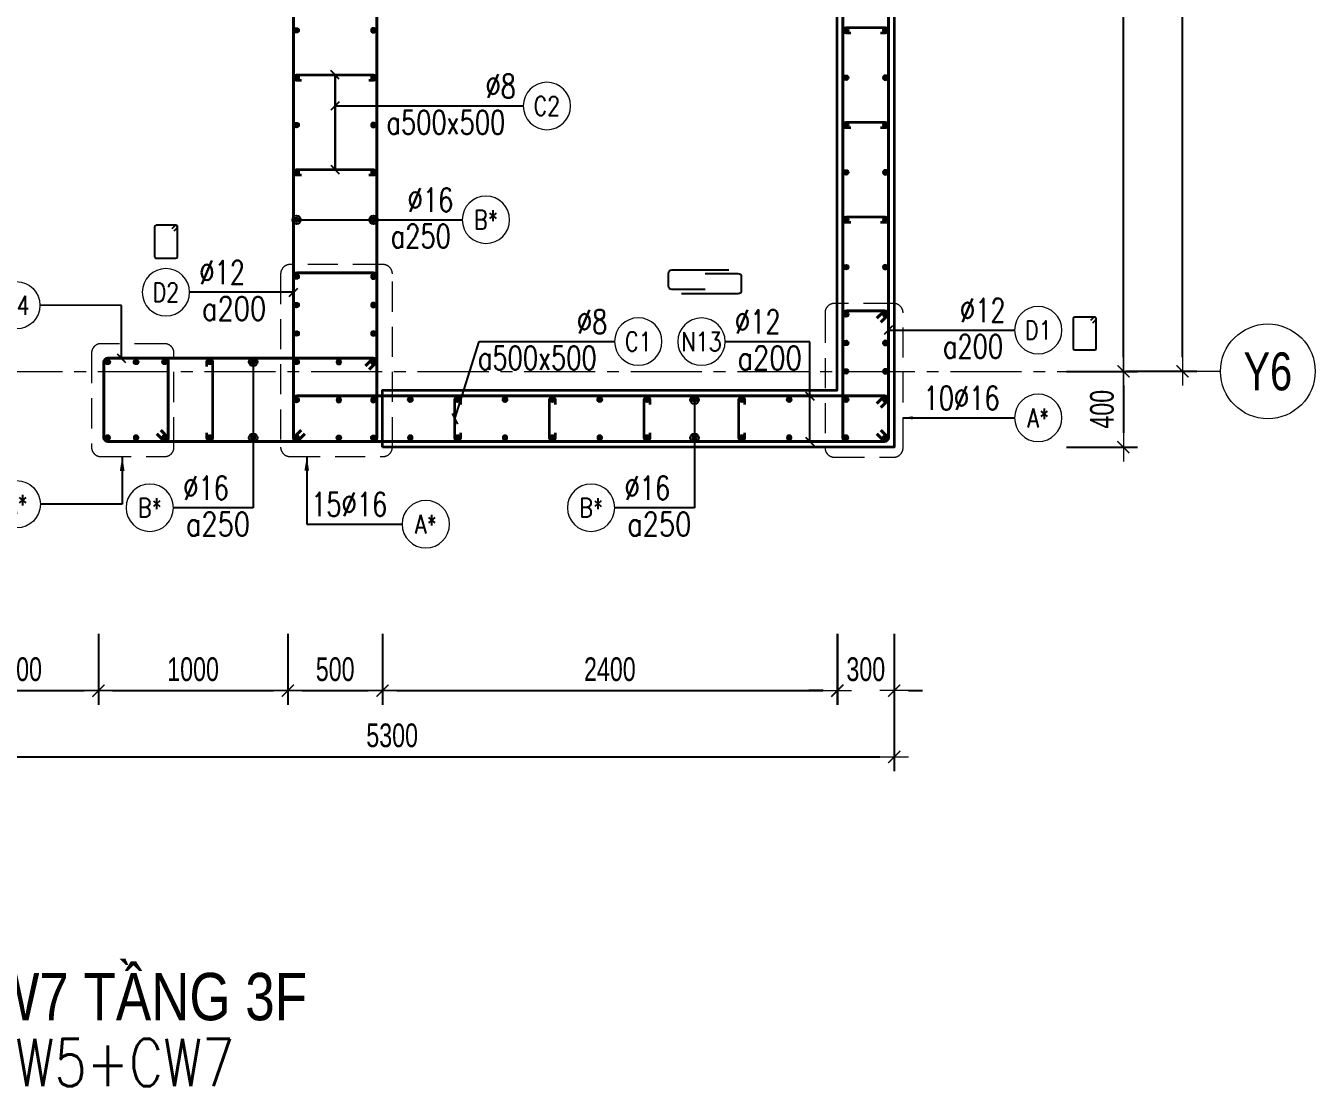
# Model space of a CAD drawing. Header units: millimetres. Extents: x 738475 to 1279438, y -34239 to 156422.
# Drawn here: x 1160860 to 1167666, y 94226 to 99822 of the extents above; entities that cross this region are included whole.
import ezdxf
from ezdxf.enums import TextEntityAlignment as Align

# ---------------------------------------------------------------- set-up
doc = ezdxf.new("R2010")
doc.units = ezdxf.units.MM
doc.header["$MEASUREMENT"] = 0
doc.linetypes.add('HIDDEN2', pattern=[4.762499999999999, 3.175, -1.5875])
doc.linetypes.add('OF_Grid_1$0$CENTER2', pattern=[1.125, 0.75, -0.125, 0.125, -0.125])
doc.layers.get('0').update_dxf_attribs({"lineweight": 20})
doc.layers.get('Defpoints').update_dxf_attribs({"color": 151, "lineweight": 9})
for name, color, linetype, lineweight in [('KC-LEADER', 153, 'Continuous', 18), ('KC-THEP', 6, 'Continuous', 40), ('NDC_S_ANNO', 7, 'Continuous', 20), ('NDC_S_DIM', 1, 'Continuous', 15), ('NDC_S_ENG TITLE', 3, 'Continuous', 20), ('NDC_S_HIDDEN', 8, 'HIDDEN2', 13), ('NDC_S_LEADER', 1, 'Continuous', 15), ('NDC_S_REBAR', 4, 'Continuous', 35), ('NDC_S_STIRRUP', 4, 'Continuous', 40), ('NDC_S_TEXT SYMBOL', 7, 'Continuous', 20), ('NDC_S_VN TEXT', 7, 'Continuous', 20), ('NDC_S_VN TITLE', 6, 'Continuous', 35), ('NDC_S_WALL', 6, 'Continuous', 35), ('OF_Core wall_1.2(3F)$0$OF_Core wall_2(B3-19F)$0$NDC_S_WALL', 6, 'Continuous', 35), ('OF_Grid_1$0$NDC_S_AXIS', 5, 'OF_Grid_1$0$CENTER2', 13), ('OF_Grid_1$0$NDC_S_SYMBOL', 1, 'Continuous', 15), ('OF_Grid_1$0$NDC_S_TEXT SYMBOL', 7, 'Continuous', 20)]:
    doc.layers.add(name, color=color, linetype=linetype, lineweight=lineweight)
doc.layers.add('Leader', color=6, linetype='Continuous')
doc.layers.add('Ligature', color=1, linetype='Continuous')
doc.styles.add('NDC_ANNO', font='', dxfattribs={"width": 0.8})
doc.styles.add('NDC_ARIAL', font='arial.ttf', dxfattribs={"width": 0.85})
doc.styles.add('NDC_DIM', font='', dxfattribs={"width": 0.75})
doc.styles.add('NDC_EN TXT', font='romans.shx', dxfattribs={"width": 0.8})
doc.styles.add('NDC_VIE TXT', font='arial.ttf', dxfattribs={"width": 0.8})
doc.styles.add('OF_Grid_1$0$NDC_ANNO', font='', dxfattribs={"width": 0.8})
doc.styles.get('NDC_ANNO').set_extended_font_data('Dotum')
doc.styles.get('NDC_DIM').set_extended_font_data('Dotum')
doc.styles.get('OF_Grid_1$0$NDC_ANNO').set_extended_font_data('Dotum')
doc.dimstyles.new('NDC_1-50', dxfattribs={"dimscale": 50, "dimtxt": 2.5, "dimasz": 1, "dimexe": 1.5, "dimexo": 0, "dimgap": 0.8, "dimtad": 1, "dimdec": 0, "dimdsep": 46, "dimtxsty": 'NDC_ARIAL', "dimblk": 'DIMMARK', "dimcen": 49999.93899508043, "dimdle": 1.5, "dimclrd": 1, "dimclre": 1, "dimclrt": 3, "dimadec": 0, "dimazin": 0, "dimtfac": 1, "dimtdec": 0, "dimtix": 1, "dimtmove": 2, "dimatfit": 3, "dimfxl": 1, "dimarcsym": 0})
doc.dimstyles.new('NDC_dim_30', dxfattribs={"dimscale": 30, "dimtxt": 2.5, "dimasz": 1.5, "dimexe": 1.5, "dimexo": 2.5, "dimgap": 1, "dimtad": 1, "dimdec": 0, "dimzin": 0, "dimdsep": 46, "dimtxsty": 'NDC_DIM', "dimblk": 'DIMMARK', "dimcen": 0.09, "dimdle": 1.2, "dimclrd": 1, "dimclre": 1, "dimclrt": 3, "dimadec": 0, "dimazin": 0, "dimtfac": 1, "dimtdec": 0, "dimtix": 1, "dimtofl": 0, "dimtmove": 0, "dimatfit": 3, "dimfxl": 6, "dimfxlon": 1, "dimtolj": 1, "dimtzin": 0, "dimarcsym": 0})
doc.dimstyles.new('NDC_dim_50', dxfattribs={"dimscale": 50, "dimtxt": 2.5, "dimasz": 1.5, "dimexe": 1.5, "dimexo": 2.5, "dimgap": 1, "dimtad": 1, "dimdec": 0, "dimzin": 0, "dimdsep": 46, "dimtxsty": 'NDC_DIM', "dimblk": 'DIMMARK', "dimcen": 0.09, "dimdle": 1.2, "dimclrd": 1, "dimclre": 1, "dimclrt": 3, "dimadec": 0, "dimazin": 0, "dimtfac": 1, "dimtdec": 0, "dimtix": 1, "dimtofl": 0, "dimtmove": 0, "dimatfit": 3, "dimfxl": 6, "dimfxlon": 1, "dimtolj": 1, "dimtzin": 0, "dimarcsym": 0})

# ---------------------------------------------------------------- blocks, each defined once
blk = doc.blocks.new('THEP')
at = {"layer": 'KC-LEADER', "color": 6}
blk.add_circle((0, 0), 14, dxfattribs=at)
at = {"layer": 'KC-THEP'}
for p, q in [((-14, 0), (14, 0)), ((9.899494936602423, 9.899494936616975), (-9.899494936616975, -9.899494936602423)), ((-9.899494936602423, 9.899494936616975), (9.899494936602423, -9.899494936616975)), ((0, 14), (0, -14))]:
    blk.add_line(p, q, dxfattribs=at)
blk = doc.blocks.new('DIMMARK')
at = {"layer": 'NDC_S_DIM', "color": 1}
blk.add_line((-1.5, 0), (1, 0), dxfattribs=at)
at = {"layer": 'NDC_S_DIM', "color": 2, "const_width": 0.1}
blk.add_lwpolyline([(-0.4242640687119285, -0.4242640687119285), (0.4242640687119285, 0.4242640687119285)], dxfattribs=at)
blk = doc.blocks.new('*U13')
blk.add_circle((-2.5, 0), 2.5)
at = {"layer": 'NDC_S_VN TEXT', "color": 3, "style": 'NDC_EN TXT', "width": 0.75}
blk.add_attdef('DK1', (0.5, 0.8455043070534884), '', height=2.5, dxfattribs=at)
at = {"layer": 'NDC_S_VN TEXT', "color": 7, "style": 'NDC_EN TXT', "width": 0.8}
blk.add_attdef('SH2', text='', height=2, dxfattribs=at).set_placement((-2.5, 0), align=Align.MIDDLE)
blk = doc.blocks.new('*U10')
blk.add_circle((2.5, 0), 2.5)
at = {"layer": 'NDC_S_VN TEXT', "color": 3, "style": 'NDC_EN TXT'}
for tag, width, p in [('DK2', 0.75, (-0.85, 0.8455043070534884)), ('KC2', 0.8, (-0.85, -2.972544307831413))]:
    blk.add_attdef(tag, text='', height=2.5, dxfattribs=dict(at, width=width)).set_placement(p, align=Align.RIGHT)
at = {"layer": 'NDC_S_VN TEXT', "color": 7, "style": 'NDC_EN TXT', "width": 0.8}
blk.add_attdef('SH3', text='', height=2, dxfattribs=at).set_placement((2.5, 0), align=Align.MIDDLE)
blk = doc.blocks.new('*U12')
blk.add_circle((-2.5, 0), 2.5)
at = {"layer": 'NDC_S_VN TEXT', "color": 3, "style": 'NDC_EN TXT', "width": 0.75}
for tag, p in [('DK1', (0.5, 0.8455043070534884)), ('KC1', (0.5, -2.972544307831413))]:
    blk.add_attdef(tag, p, '', height=2.5, dxfattribs=at)
at = {"layer": 'NDC_S_VN TEXT', "color": 7, "style": 'NDC_EN TXT', "width": 0.8}
blk.add_attdef('SH2', text='', height=2, dxfattribs=at).set_placement((-2.5, 0), align=Align.MIDDLE)
blk = doc.blocks.new('A$C72321851')
at = {"layer": 'Ligature'}
for points in [[(-60.94241368680377, -129.3075954356646), (-60.94241368680377, 170.9118041719448, -0.414213562373095), (-43.33910488680704, 188.5151129719488), (25.78200118595851, 188.5151129719161, -0.4142135623730474), (43.38530998595525, 170.9118041719121), (43.38530998598435, -4.307595435657277)], [(-39.69632835694938, -4.307595435664552), (-39.69632835694938, -179.5269950432739, 0.414213562373095), (-22.09301955695264, -197.1303038432779), (47.0280865158129, -197.1303038432452, 0.4142135623730474), (64.63139531580964, -179.5269950432412), (64.63139531580964, 120.6924045643354)]]:
    blk.add_lwpolyline(points, format="xyb", dxfattribs=at)
blk = doc.blocks.new('*U11')
blk.add_circle((-2.5, 0), 2.5)
at = {"layer": 'NDC_S_VN TEXT', "color": 3, "style": 'NDC_EN TXT', "width": 0.75}
for tag, p in [('DK1', (0.5, 0.8455043070534884)), ('KC1', (0.5, -2.972544307831413))]:
    blk.add_attdef(tag, p, '', height=2.5, dxfattribs=at)
at = {"layer": 'NDC_S_VN TEXT', "color": 7, "style": 'NDC_EN TXT', "width": 0.8}
blk.add_attdef('SH2', text='', height=2, dxfattribs=at).set_placement((-2.5, 0), align=Align.MIDDLE)
blk = doc.blocks.new('*U9')
blk.add_circle((2.5, 0), 2.5)
at = {"layer": 'NDC_S_VN TEXT', "color": 3, "style": 'NDC_EN TXT', "width": 0.75}
blk.add_attdef('DK2', text='', height=2.5, dxfattribs=at).set_placement((-0.85, 0.8455043070534884), align=Align.RIGHT)
at = {"layer": 'NDC_S_VN TEXT', "color": 7, "style": 'NDC_EN TXT', "width": 0.8}
blk.add_attdef('SH3', text='', height=2, dxfattribs=at).set_placement((2.5, 0), align=Align.MIDDLE)
blk = doc.blocks.new('*U17')
at = {"layer": 'OF_Grid_1$0$NDC_S_SYMBOL'}
blk.add_line((-5, -1.416384724411995e-15), (-9, -2.671957183856326e-15), dxfattribs=at)
blk.add_circle((0, 0), 5, dxfattribs=at)
at = {"layer": 'OF_Grid_1$0$NDC_S_TEXT SYMBOL', "color": 7, "style": 'OF_Grid_1$0$NDC_ANNO', "width": 0.8}
blk.add_attdef('GRID', text='', height=4, rotation=90.00000000000001, dxfattribs=at).set_placement((0, 0), align=Align.MIDDLE)
blk = doc.blocks.new('*D413')
at = {"layer": 'Defpoints', "color": 0, "transparency": 16777216}
for p in [(1165442.888112639, 109598.3631246639), (1166653.637575343, 109598.3631246639), (1165442.888112639, 97998.36312466384)]:
    blk.add_point(p, dxfattribs=at)
at = {"layer": 'NDC_S_DIM', "color": 1, "lineweight": -2, "transparency": 16777216}
for p, q in [((1166353.637575343, 109598.3631246639), (1166728.637575343, 109598.3631246639)), ((1166653.637575343, 98073.36312466384), (1166653.637575343, 109523.3631246639)), ((1166353.637575343, 97998.36312466384), (1166728.637575343, 97998.36312466384))]:
    blk.add_line(p, q, dxfattribs=at)
at = {"layer": 'NDC_S_DIM', "color": 1, "lineweight": -2, "transparency": 16777216, "xscale": 75, "yscale": 75, "zscale": 75}
for p, rotation in [((1166653.637575343, 109598.3631246639), 90), ((1166653.637575343, 97998.36312466384), 270)]:
    blk.add_blockref('DIMMARK', p, dxfattribs=dict(at, rotation=rotation))
at = {"layer": 'NDC_S_DIM', "color": 3, "transparency": 16777216, "insert": (1166541.052772086, 103798.3631246635), "char_height": 125, "attachment_point": 5, "rotation": 90, "style": 'NDC_DIM'}
blk.add_mtext('\\A1;11600', dxfattribs=at)
blk = doc.blocks.new('*D415')
at = {"layer": 'Defpoints', "color": 0, "ltscale": 200, "transparency": 16777216}
for p in [(1165443.088372511, 97998.36312485038), (1165442.888112639, 97598.36312462135), (1166653.637575342, 97598.36312462135)]:
    blk.add_point(p, dxfattribs=at)
at = {"layer": 'NDC_S_DIM', "color": 1, "lineweight": -2, "ltscale": 200, "transparency": 16777216}
for p, q in [((1166353.637575342, 97998.36312485038), (1166728.637575342, 97998.36312485038)), ((1166653.637575342, 97923.36312485038), (1166653.637575342, 97673.36312462135)), ((1166353.637575342, 97598.36312462135), (1166728.637575342, 97598.36312462135))]:
    blk.add_line(p, q, dxfattribs=at)
at = {"layer": 'NDC_S_DIM', "color": 1, "lineweight": -2, "ltscale": 200, "transparency": 16777216, "xscale": 75, "yscale": 75, "zscale": 75}
for p, rotation in [((1166653.637575342, 97998.36312485038), 90), ((1166653.637575342, 97598.36312462135), 270)]:
    blk.add_blockref('DIMMARK', p, dxfattribs=dict(at, rotation=rotation))
at = {"layer": 'NDC_S_DIM', "color": 3, "ltscale": 200, "transparency": 16777216, "insert": (1166541.052772078, 97798.36312473583), "char_height": 125, "attachment_point": 5, "rotation": 90, "style": 'NDC_DIM'}
blk.add_mtext('\\A1;400', dxfattribs=at)
blk = doc.blocks.new('*D416')
at = {"layer": 'Defpoints', "color": 0, "ltscale": 200, "transparency": 16777216}
for p in [(1165442.888112639, 109598.3631246639), (1166966.23339507, 109598.3631246639), (1165442.888112639, 97998.61712970016)]:
    blk.add_point(p, dxfattribs=at)
at = {"layer": 'NDC_S_DIM', "color": 1, "lineweight": -2, "ltscale": 200, "transparency": 16777216}
for p, q in [((1166666.23339507, 109598.3631246639), (1167041.23339507, 109598.3631246639)), ((1166966.23339507, 98073.61712970016), (1166966.23339507, 109523.3631246639)), ((1166666.23339507, 97998.61712970016), (1167041.23339507, 97998.61712970016))]:
    blk.add_line(p, q, dxfattribs=at)
at = {"layer": 'NDC_S_DIM', "color": 1, "lineweight": -2, "ltscale": 200, "transparency": 16777216, "xscale": 75, "yscale": 75, "zscale": 75}
for p, rotation in [((1166966.23339507, 109598.3631246639), 90), ((1166966.23339507, 97998.61712970016), 270)]:
    blk.add_blockref('DIMMARK', p, dxfattribs=dict(at, rotation=rotation))
at = {"layer": 'NDC_S_DIM', "color": 3, "ltscale": 200, "transparency": 16777216, "insert": (1166853.648591814, 103798.4901271816), "char_height": 125, "attachment_point": 5, "rotation": 90, "style": 'NDC_DIM'}
blk.add_mtext('\\A1;11600', dxfattribs=at)
blk = doc.blocks.new('*D424')
at = {"layer": 'Defpoints', "color": 0, "ltscale": 200, "transparency": 16777216}
for p in [(1160443.088372525, 98098.36312492547), (1161243.088372525, 98098.36312492547), (1161243.088372525, 96313.1431215679)]:
    blk.add_point(p, dxfattribs=at)
at = {"layer": 'NDC_S_DIM', "color": 1, "lineweight": -2, "ltscale": 200, "transparency": 16777216}
for p, q in [((1160443.088372525, 96613.1431215679), (1160443.088372525, 96238.1431215679)), ((1161243.088372525, 96613.1431215679), (1161243.088372525, 96238.1431215679)), ((1160518.088372525, 96313.1431215679), (1161168.088372525, 96313.1431215679))]:
    blk.add_line(p, q, dxfattribs=at)
at = {"layer": 'NDC_S_DIM', "color": 1, "lineweight": -2, "ltscale": 200, "transparency": 16777216, "xscale": 75, "yscale": 75, "zscale": 75, "rotation": 180}
blk.add_blockref('DIMMARK', (1160443.088372525, 96313.1431215679), dxfattribs=at)
at = {"layer": 'NDC_S_DIM', "color": 1, "lineweight": -2, "ltscale": 200, "transparency": 16777216, "xscale": 75, "yscale": 75, "zscale": 75}
blk.add_blockref('DIMMARK', (1161243.088372525, 96313.1431215679), dxfattribs=at)
at = {"layer": 'NDC_S_DIM', "color": 3, "ltscale": 200, "transparency": 16777216, "insert": (1160843.088372525, 96425.72792482434), "char_height": 125, "attachment_point": 5, "style": 'NDC_DIM'}
blk.add_mtext('\\A1;800', dxfattribs=at)
blk = doc.blocks.new('*D425')
at = {"layer": 'Defpoints', "color": 0, "ltscale": 200, "transparency": 16777216}
for p in [(1161243.088372525, 98098.36312492547), (1162243.088372526, 98098.36312492547), (1162243.088372526, 96313.1431215679)]:
    blk.add_point(p, dxfattribs=at)
at = {"layer": 'NDC_S_DIM', "color": 1, "lineweight": -2, "ltscale": 200, "transparency": 16777216}
for p, q in [((1161243.088372525, 96613.1431215679), (1161243.088372525, 96238.1431215679)), ((1162243.088372526, 96613.1431215679), (1162243.088372526, 96238.1431215679)), ((1161318.088372525, 96313.1431215679), (1162168.088372526, 96313.1431215679))]:
    blk.add_line(p, q, dxfattribs=at)
at = {"layer": 'NDC_S_DIM', "color": 1, "lineweight": -2, "ltscale": 200, "transparency": 16777216, "xscale": 75, "yscale": 75, "zscale": 75, "rotation": 180}
blk.add_blockref('DIMMARK', (1161243.088372525, 96313.1431215679), dxfattribs=at)
at = {"layer": 'NDC_S_DIM', "color": 1, "lineweight": -2, "ltscale": 200, "transparency": 16777216, "xscale": 75, "yscale": 75, "zscale": 75}
blk.add_blockref('DIMMARK', (1162243.088372526, 96313.1431215679), dxfattribs=at)
at = {"layer": 'NDC_S_DIM', "color": 3, "ltscale": 200, "transparency": 16777216, "insert": (1161743.088372525, 96425.72792482434), "char_height": 125, "attachment_point": 5, "style": 'NDC_DIM'}
blk.add_mtext('\\A1;1000', dxfattribs=at)
blk = doc.blocks.new('*D426')
at = {"layer": 'Defpoints', "color": 0, "ltscale": 200, "transparency": 16777216}
for p in [(1162243.088372526, 98098.36312492547), (1162743.088372526, 98098.36312492617), (1162743.088372526, 96313.1431215679)]:
    blk.add_point(p, dxfattribs=at)
at = {"layer": 'NDC_S_DIM', "color": 1, "lineweight": -2, "ltscale": 200, "transparency": 16777216}
for p, q in [((1162243.088372526, 96613.1431215679), (1162243.088372526, 96238.1431215679)), ((1162743.088372526, 96613.1431215679), (1162743.088372526, 96238.1431215679)), ((1162318.088372526, 96313.1431215679), (1162668.088372526, 96313.1431215679))]:
    blk.add_line(p, q, dxfattribs=at)
at = {"layer": 'NDC_S_DIM', "color": 1, "lineweight": -2, "ltscale": 200, "transparency": 16777216, "xscale": 75, "yscale": 75, "zscale": 75, "rotation": 180}
blk.add_blockref('DIMMARK', (1162243.088372526, 96313.1431215679), dxfattribs=at)
at = {"layer": 'NDC_S_DIM', "color": 1, "lineweight": -2, "ltscale": 200, "transparency": 16777216, "xscale": 75, "yscale": 75, "zscale": 75}
blk.add_blockref('DIMMARK', (1162743.088372526, 96313.1431215679), dxfattribs=at)
at = {"layer": 'NDC_S_DIM', "color": 3, "ltscale": 200, "transparency": 16777216, "insert": (1162493.088372526, 96425.72792482434), "char_height": 125, "attachment_point": 5, "style": 'NDC_DIM'}
blk.add_mtext('\\A1;500', dxfattribs=at)
blk = doc.blocks.new('*D427')
at = {"layer": 'Defpoints', "color": 0, "ltscale": 200, "transparency": 16777216}
for p in [(1162743.088372526, 98098.36312492617), (1165142.888112593, 97898.36312494767), (1165142.888112593, 96313.1431215679)]:
    blk.add_point(p, dxfattribs=at)
at = {"layer": 'NDC_S_DIM', "color": 1, "lineweight": -2, "ltscale": 200, "transparency": 16777216}
for p, q in [((1162743.088372526, 96613.1431215679), (1162743.088372526, 96238.1431215679)), ((1165142.888112593, 96613.1431215679), (1165142.888112593, 96238.1431215679)), ((1162818.088372526, 96313.1431215679), (1165067.888112593, 96313.1431215679))]:
    blk.add_line(p, q, dxfattribs=at)
at = {"layer": 'NDC_S_DIM', "color": 1, "lineweight": -2, "ltscale": 200, "transparency": 16777216, "xscale": 75, "yscale": 75, "zscale": 75, "rotation": 180}
blk.add_blockref('DIMMARK', (1162743.088372526, 96313.1431215679), dxfattribs=at)
at = {"layer": 'NDC_S_DIM', "color": 1, "lineweight": -2, "ltscale": 200, "transparency": 16777216, "xscale": 75, "yscale": 75, "zscale": 75}
blk.add_blockref('DIMMARK', (1165142.888112593, 96313.1431215679), dxfattribs=at)
at = {"layer": 'NDC_S_DIM', "color": 3, "ltscale": 200, "transparency": 16777216, "insert": (1163942.98824256, 96425.72792482434), "char_height": 125, "attachment_point": 5, "style": 'NDC_DIM'}
blk.add_mtext('\\A1;2400', dxfattribs=at)
blk = doc.blocks.new('*D428')
at = {"layer": 'Defpoints', "color": 0, "ltscale": 200, "transparency": 16777216}
for p in [(1165143.888112593, 97898.36312494767), (1165443.888112593, 97921.12075566604), (1165443.888112593, 96313.1431215679)]:
    blk.add_point(p, dxfattribs=at)
at = {"layer": 'NDC_S_DIM', "color": 1, "lineweight": -2, "ltscale": 200, "transparency": 16777216}
for p, q in [((1165143.888112593, 96613.1431215679), (1165143.888112593, 96238.1431215679)), ((1165443.888112593, 96613.1431215679), (1165443.888112593, 96238.1431215679)), ((1165068.888112593, 96313.1431215679), (1164993.888112593, 96313.1431215679)), ((1165518.888112593, 96313.1431215679), (1165593.888112593, 96313.1431215679))]:
    blk.add_line(p, q, dxfattribs=at)
at = {"layer": 'NDC_S_DIM', "color": 1, "lineweight": -2, "ltscale": 200, "transparency": 16777216, "xscale": 75, "yscale": 75, "zscale": 75}
blk.add_blockref('DIMMARK', (1165143.888112593, 96313.1431215679), dxfattribs=at)
at = {"layer": 'NDC_S_DIM', "color": 1, "lineweight": -2, "ltscale": 200, "transparency": 16777216, "xscale": 75, "yscale": 75, "zscale": 75, "rotation": 180}
blk.add_blockref('DIMMARK', (1165443.888112593, 96313.1431215679), dxfattribs=at)
at = {"layer": 'NDC_S_DIM', "color": 3, "ltscale": 200, "transparency": 16777216, "insert": (1165293.888112593, 96425.72792482434), "char_height": 125, "attachment_point": 5, "style": 'NDC_DIM'}
blk.add_mtext('\\A1;300', dxfattribs=at)
blk = doc.blocks.new('*D429')
at = {"layer": 'Defpoints', "color": 0, "ltscale": 200, "transparency": 16777216}
for p in [(1165443.888112593, 97598.36312492541), (1160143.888113072, 96776.7987989123), (1165443.888112593, 95963.99331126391)]:
    blk.add_point(p, dxfattribs=at)
at = {"layer": 'NDC_S_DIM', "color": 1, "lineweight": -2, "ltscale": 200, "transparency": 16777216}
for p, q in [((1160143.888113072, 96263.99331126391), (1160143.888113072, 95888.99331126391)), ((1165443.888112593, 96263.99331126391), (1165443.888112593, 95888.99331126391)), ((1160218.888113072, 95963.99331126391), (1165368.888112593, 95963.99331126391))]:
    blk.add_line(p, q, dxfattribs=at)
at = {"layer": 'NDC_S_DIM', "color": 1, "lineweight": -2, "ltscale": 200, "transparency": 16777216, "xscale": 75, "yscale": 75, "zscale": 75, "rotation": 180}
blk.add_blockref('DIMMARK', (1160143.888113072, 95963.99331126391), dxfattribs=at)
at = {"layer": 'NDC_S_DIM', "color": 1, "lineweight": -2, "ltscale": 200, "transparency": 16777216, "xscale": 75, "yscale": 75, "zscale": 75}
blk.add_blockref('DIMMARK', (1165443.888112593, 95963.99331126391), dxfattribs=at)
at = {"layer": 'NDC_S_DIM', "color": 3, "ltscale": 200, "transparency": 16777216, "insert": (1162793.888112833, 96076.57811452035), "char_height": 125, "attachment_point": 5, "style": 'NDC_DIM'}
blk.add_mtext('\\A1;5300', dxfattribs=at)
blk = doc.blocks.new('Drawing name_symbol')
at = {"layer": 'NDC_S_ENG TITLE', "style": 'NDC_EN TXT', "width": 0.8}
blk.add_attdef('SECTDET1', text='', height=5, dxfattribs=at).set_placement((0, 1.011264427095739), align=Align.CENTER)
at = {"layer": 'NDC_S_TEXT SYMBOL', "lineweight": 25, "style": 'NDC_ANNO', "width": 0.8}
blk.add_attdef('SSCALE', text='', height=2.5, dxfattribs=at).set_placement((0, -3.998868953555331), align=Align.CENTER)
at = {"layer": 'NDC_S_VN TITLE', "style": 'NDC_VIE TXT', "width": 0.8}
blk.add_attdef('SECTDET2', text='', height=5, dxfattribs=at).set_placement((0, 7.970649532882817), align=Align.CENTER)

msp = doc.modelspace()

# ---------------------------------------------------------------- linework, layer by layer
at = {"layer": 'Ligature'}
for points in [[(1161642.378542164, 98739.21895445298), (1161658.344447597, 98755.1848598868, 0.6681786379193122), (1161652.57106215, 98769.1230453338), (1161547.942187075, 98769.1230453338, 0.414213562373095), (1161539.777387075, 98760.95824533378), (1161539.777437603, 98603.85062158256, 0.414213562373095), (1161547.942237603, 98595.68582158253), (1161652.571112678, 98595.68582158253, 0.414213562373094), (1161660.735912678, 98603.85062158256), (1161660.73586215, 98760.95824533378, 0.668178637919287), (1161646.797676703, 98766.73163078082), (1161630.83177127, 98750.76572534707)], [(1166491.949540257, 98254.85019413047), (1166507.915445691, 98270.81609956428, 0.6681786379193122), (1166502.142060244, 98284.7542850113), (1166397.513185169, 98284.7542850113, 0.414213562373095), (1166389.348385169, 98276.58948501127), (1166389.348435696, 98119.48186126005, 0.414213562373095), (1166397.513235697, 98111.31706126002), (1166502.142110772, 98111.31706126002, 0.414213562373094), (1166510.306910772, 98119.48186126005), (1166510.306860244, 98276.58948501127, 0.668178637919287), (1166496.368674797, 98282.36287045831), (1166480.402769363, 98266.39696502456)]]:
    msp.add_lwpolyline(points, format="xyb", dxfattribs=at)
at = {"layer": 'NDC_S_HIDDEN', "ltscale": 50}
for points in [[(1162745.172843471, 98562.33639643158), (1162255.164805349, 98562.33639643158, 0.414213562373095), (1162205.164805349, 98512.33639643158), (1162205.164805349, 97598.7275142372, 0.414213562373095), (1162255.164805349, 97548.7275142372), (1162745.172843471, 97548.7275142372, 0.414213562373095), (1162795.172843471, 97598.7275142372), (1162795.172843471, 98512.33639643158, 0.414213562373095)], [(1165440.897017277, 98356.9293101521), (1165128.637590764, 98356.9293101521, 0.414213562373095), (1165078.637590764, 98306.9293101521), (1165078.637590764, 97595.37931069851, 0.414213562373095), (1165128.637590764, 97545.37931069851), (1165440.897017277, 97545.37931069851, 0.414213562373095), (1165490.897017277, 97595.37931069851), (1165490.897017277, 98306.9293101521, 0.414213562373095)], [(1161592.288632304, 98144.52111361563), (1161257.064268406, 98144.5211134858, 0.414213562373095), (1161207.064268406, 98094.5211134858), (1161207.064268405, 97598.36312490335, 0.414213562373095), (1161257.064268405, 97548.36312490335), (1161592.288632303, 97548.36312503318, 0.414213562373095), (1161642.288632303, 97598.36312503318), (1161642.288632304, 98094.52111361563, 0.414213562373095)]]:
    msp.add_lwpolyline(points, format="xyb", close=True, dxfattribs=at)
at = {"layer": 'NDC_S_REBAR'}
for points in [[(1165214.57626406, 99783.36312500745), (1165189.57626406, 99783.36312500745, -0.9999999999999999), (1165189.57626406, 99813.36312500745), (1165396.600481873, 99813.36312500751, -0.9999999999999999), (1165396.600481873, 99783.36312500751), (1165371.600481873, 99783.36312500751)], [(1162314.576263545, 99533.36312468126), (1162289.576263545, 99533.36312468126, -0.9999999999999999), (1162289.576263545, 99563.36312468126), (1162695.045107697, 99563.36312468126, -0.9999999999999999), (1162695.045107697, 99533.36312468126), (1162670.045107697, 99533.36312468126)], [(1165214.57626406, 99283.36312500745), (1165189.57626406, 99283.36312500745, -0.9999999999999999), (1165189.57626406, 99313.36312500745), (1165396.600481873, 99313.36312500751, -0.9999999999999999), (1165396.600481873, 99283.36312500751), (1165371.600481873, 99283.36312500751)], [(1162314.576263545, 99033.36312468126), (1162289.576263545, 99033.36312468126, -0.9999999999999999), (1162289.576263545, 99063.36312468126), (1162695.045107697, 99063.36312468126, -0.9999999999999999), (1162695.045107697, 99033.36312468126), (1162670.045107697, 99033.36312468126)], [(1165214.57626406, 98783.36312500745), (1165189.57626406, 98783.36312500745, -0.9999999999999999), (1165189.57626406, 98813.36312500745), (1165396.600481873, 98813.36312500751, -0.9999999999999999), (1165396.600481873, 98783.36312500751), (1165371.600481873, 98783.36312500751)], [(1161815.77299547, 98023.36312464334), (1161815.77299547, 98048.36312464334, -0.9999999999999999), (1161845.77299547, 98048.36312464334), (1161845.77299547, 97648.36312463967, -0.9999999999999999), (1161815.77299547, 97648.36312463967), (1161815.77299547, 97673.36312463967)], [(1163154.576264031, 97673.36312500035), (1163154.576264031, 97648.36312500035, -0.9999999999999999), (1163124.576264031, 97648.36312500035), (1163124.57626406, 97848.36312500751, -0.9999999999999999), (1163154.57626406, 97848.36312500751), (1163154.57626406, 97823.36312500751)], [(1163654.576264031, 97673.36312500035), (1163654.576264031, 97648.36312500035, -0.9999999999999999), (1163624.576264031, 97648.36312500035), (1163624.57626406, 97848.36312500751, -0.9999999999999999), (1163654.57626406, 97848.36312500751), (1163654.57626406, 97823.36312500751)], [(1164154.576264031, 97673.36312500035), (1164154.576264031, 97648.36312500035, -0.9999999999999999), (1164124.576264031, 97648.36312500035), (1164124.57626406, 97848.36312500751, -0.9999999999999999), (1164154.57626406, 97848.36312500751), (1164154.57626406, 97823.36312500751)], [(1164654.576264031, 97673.36312500035), (1164654.576264031, 97648.36312500035, -0.9999999999999999), (1164624.576264031, 97648.36312500035), (1164624.57626406, 97848.36312500751, -0.9999999999999999), (1164654.57626406, 97848.36312500751), (1164654.57626406, 97823.36312500751)]]:
    msp.add_lwpolyline(points, format="xyb", dxfattribs=at)
at = {"layer": 'NDC_S_STIRRUP'}
for points in [[(1165373.088372995, 97688.36312500245), (1165413.088372995, 97648.36312500245, -0.414213562373095), (1165393.088372995, 97628.36312500245), (1165193.088372995, 97628.36312500245, -0.414213562373095), (1165173.088372995, 97648.36312500245), (1165173.088373025, 109948.3631246985, -0.414213562373095), (1165193.088373025, 109968.3631246985), (1165393.088373025, 109968.3631246985, -0.414213562373095), (1165413.088373025, 109948.3631246985), (1165413.088372995, 97648.36312500245, -0.414213562373095), (1165393.088372995, 97628.36312500245), (1165353.088372995, 97668.36312500245)], [(1162273.088372511, 107198.3631250086), (1162273.088372511, 107198.3631250086), (1162273.088372509, 97648.36312504837, 0.414213562373095), (1162293.088372509, 97628.36312504837), (1162693.088372509, 97628.36312504837, 0.414213562373095), (1162713.088372509, 97648.36312504837), (1162713.08837251, 100899.0383519073), (1162703.08837251, 100869.0383519073)], [(1162313.088372501, 97688.36312469558), (1162273.088372501, 97648.36312469558, 0.414213562373095), (1162293.088372501, 97628.36312469558), (1162693.088372511, 97628.36312469406, 0.414213562373095), (1162713.088372511, 97648.36312469406), (1162713.08837251, 98498.17998861562, 0.414213562373095), (1162693.08837251, 98518.17998861562), (1162293.0883725, 98518.17998861702, 0.414213562373095), (1162273.0883725, 98498.17998861702), (1162273.088372501, 97648.36312469558, 0.414213562373095), (1162293.088372501, 97628.36312469558), (1162333.088372501, 97668.36312469558)], [(1165373.088372965, 98258.36312500542), (1165413.088372965, 98298.36312500542, 0.414213562373095), (1165393.088372965, 98318.36312500542), (1165193.088372965, 98318.36312500542, 0.414213562373095), (1165173.088372965, 98298.36312500542), (1165173.088372967, 97648.36312467858, 0.414213562373095), (1165193.088372967, 97628.36312467858), (1165393.088372967, 97628.36312467858, 0.414213562373095), (1165413.088372967, 97648.36312467858), (1165413.088372965, 98298.36312500542, 0.414213562373095), (1165393.088372965, 98318.36312500542), (1165353.088372965, 98278.36312500542)], [(1162653.088372509, 98028.3631250821), (1162693.088372509, 98068.3631250821, -0.414213562373095), (1162713.088372509, 98048.3631250821), (1162713.08837251, 97648.3631250718, -0.414213562373095), (1162693.08837251, 97628.3631250718), (1161292.288632444, 97628.36312488689, -0.414213562373095), (1161272.288632444, 97648.36312488689), (1161272.288632442, 98048.3631248972, -0.414213562373095), (1161292.288632442, 98068.3631248972), (1162693.088372509, 98068.3631250821, -0.414213562373095), (1162713.088372509, 98048.3631250821), (1162673.088372509, 98008.3631250821)], [(1161572.288632168, 97688.36312485958), (1161612.288632168, 97648.36312485958, -0.414213562373095), (1161592.288632168, 97628.36312485958), (1161292.28863217, 97628.36312489049, -0.414213562373095), (1161272.28863217, 97648.36312489049), (1161272.288632444, 98048.3631249303, -0.414213562373095), (1161292.288632444, 98068.3631249303), (1161592.288632442, 98068.36312489933, -0.414213562373095), (1161612.288632442, 98048.36312489933), (1161612.288632168, 97648.36312485958, -0.414213562373095), (1161592.288632168, 97628.36312485958), (1161552.288632168, 97668.36312485958)], [(1165353.088373024, 97828.3631250003), (1165393.088373024, 97868.3631250003, -0.414213562373095), (1165413.088373024, 97848.3631250003), (1165413.088373024, 97648.3631250003, -0.414213562373095), (1165393.088373024, 97628.3631250003), (1162293.088372509, 97628.3631246782, -0.4142135623726688), (1162273.088372509, 97648.3631246782), (1162273.088372509, 97848.3631246782, -0.4143575854523716), (1162293.088372509, 97868.3631246782), (1165393.088373024, 97868.3631250003, -0.414213562373095), (1165413.088373024, 97848.3631250003), (1165373.088373024, 97808.3631250003)]]:
    msp.add_lwpolyline(points, format="xyb", dxfattribs=at)
at = {"layer": 'NDC_S_WALL', "ltscale": 200}
msp.add_lwpolyline([(1159443.088372498, 100298.3631248846, 0, 0, 0), (1162243.088372523, 100298.3631248816, 0.5, 0.5, 0), (1162243.088372522, 100298.3631248816, 0, 0, 0), (1162243.088372526, 98098.36312491423, 0, 0, 0), (1161244.25855048, 98098.36312491423, 0.5, 0.5, 0), (1161244.25855048, 98098.36312489069, 0, 0, 0), (1161244.25855048, 97598.36312491322, 0.5, 0.5, 0), (1161244.25855048, 97598.36312491394, 0, 0, 0), (1165443.088372511, 97598.36312491383, 0, 0, 0), (1165443.088372511, 109998.3631248857, 0.5, 0.5, 0)], format="xyseb", dxfattribs=at)
at = {"layer": 'OF_Core wall_1.2(3F)$0$OF_Core wall_2(B3-19F)$0$NDC_S_WALL'}
msp.add_lwpolyline([(1162743.08837237, 97598.36312499573), (1162743.088372364, 97898.36312496757), (1165143.088372363, 97898.36312499573), (1165143.088372363, 109698.3631249877), (1164493.088372527, 109698.3631249478), (1164493.08837256, 109998.3631248297), (1165443.088372363, 109998.3631246553), (1165443.088372363, 97598.36312499573)], close=True, dxfattribs=at)
at = {"layer": 'OF_Grid_1$0$NDC_S_AXIS', "ltscale": 500}
msp.add_line((1151115.908747751, 97998.36312485034), (1166966.233394875, 97998.36312485035), dxfattribs=at)

# ---------------------------------------------------------------- block references
at = {"layer": 'KC-THEP'}
for p, rotation in [((1162289.576263545, 99798.36312468126), 189.6685644363809), ((1165189.57626406, 99798.36312500751), 189.6685644363809), ((1162289.576263545, 99548.36312468126), 189.6685644363809), ((1165189.57626406, 99548.36312500751), 189.6685644363809), ((1162289.576263545, 99298.36312468126), 189.6685644363809), ((1165189.57626406, 99298.36312500751), 189.6685644363809), ((1162289.576263545, 99048.36312468126), 189.6685644363809), ((1165189.57626406, 99048.36312500751), 189.6685644363809), ((1162289.576263545, 98798.36312468126), 189.6685644363809), ((1165189.57626406, 98798.36312500751), 189.6685644363809), ((1165189.57626406, 98548.36312500751), 189.6685644363809), ((1162289.576263545, 98498.3631246819), 189.6685644363809), ((1162289.576263545, 98348.3631246819), 189.6685644363809), ((1165189.57626406, 98298.36312500751), 189.6685644363809), ((1162289.576263545, 98198.3631246819), 189.6685644363809), ((1165189.57626406, 98148.36312500751), 189.6685644363809), ((1161292.288632444, 98048.36312489586), 189.6685644363809), ((1161442.288632442, 98048.36312489951), 189.6685644363809), ((1161592.288632442, 98048.36312489951), 189.6685644363809), ((1161830.77299547, 98048.36312464334), 189.6685644363809), ((1162060.182190882, 98048.36312464334), 189.6685644363809), ((1162289.576263545, 98048.36312468126), 189.6685644363809), ((1165189.57626406, 97998.36312500751), 189.6685644363809), ((1162289.576263572, 97846.6590618591), 189.6685644363809), ((1162889.57626406, 97848.36312500751), 189.6685644363809), ((1163139.57626406, 97848.36312500751), 189.6685644363809), ((1163389.57626406, 97848.36312500751), 189.6685644363809), ((1163639.57626406, 97848.36312500751), 189.6685644363809), ((1163889.57626406, 97848.36312500751), 189.6685644363809), ((1164139.57626406, 97848.36312500751), 189.6685644363809), ((1164389.57626406, 97848.36312500751), 189.6685644363809), ((1164639.57626406, 97848.36312500751), 189.6685644363809), ((1164889.57626406, 97848.36312500751), 189.6685644363809), ((1165189.57626406, 97848.36312500751), 189.6685644363809), ((1162512.554668622, 97648.36312467759), 9.66856443638095), ((1162695.045107697, 97648.36312467759), 9.66856443638095), ((1165396.600481902, 97648.36312500035), 9.66856443638095)]:
    msp.add_blockref('THEP', p, dxfattribs=dict(at, rotation=rotation))
at = {"layer": 'KC-THEP', "xscale": -1}
for p, rotation in [((1162695.045107697, 99798.36312468126), 170.331435563619), ((1165396.600481873, 99798.36312500751), 170.331435563619), ((1162695.045107697, 99548.36312468126), 170.331435563619), ((1165396.600481873, 99548.36312500751), 170.331435563619), ((1162695.045107697, 99298.36312468126), 170.331435563619), ((1165396.600481873, 99298.36312500751), 170.331435563619), ((1162695.045107697, 99048.36312468126), 170.331435563619), ((1165396.600481873, 99048.36312500751), 170.331435563619), ((1162695.045107697, 98798.36312468126), 170.331435563619), ((1165396.600481873, 98798.36312500751), 170.331435563619), ((1165396.600481873, 98548.36312500751), 170.331435563619), ((1162695.045107697, 98498.3631246819), 170.3314355636193), ((1162695.045107697, 98348.3631246819), 170.331435563619), ((1165396.600481873, 98298.36312500751), 170.331435563619), ((1162695.045107697, 98198.3631246819), 170.331435563619), ((1165396.600481873, 98148.36312500751), 170.331435563619), ((1162512.554668622, 98048.36312468126), 170.331435563619), ((1162695.045107697, 98048.36312468126), 170.331435563619), ((1165396.600481873, 97998.36312500751), 170.331435563619), ((1162512.55466865, 97846.6590618591), 170.331435563619), ((1162695.045107697, 97846.6590618591), 170.331435563619), ((1165396.600481873, 97848.36312500751), 170.331435563619), ((1161292.288632444, 97648.36312489219), 350.3314355636191), ((1161442.288632442, 97648.36312489584), 350.3314355636191), ((1161592.288632442, 97648.36312489584), 350.3314355636191), ((1161830.77299547, 97648.36312463967), 350.3314355636191), ((1162060.182190882, 97648.36312463967), 350.3314355636191), ((1162289.576263545, 97648.36312467759), 350.3314355636191), ((1162889.576264031, 97648.36312500035), 350.3314355636191), ((1163139.576264031, 97648.36312500035), 350.3314355636191), ((1163389.576264031, 97648.36312500035), 350.3314355636191), ((1163639.576264031, 97648.36312500035), 350.3314355636191), ((1163889.576264031, 97648.36312500035), 350.3314355636191), ((1164139.576264031, 97648.36312500035), 350.3314355636191), ((1164389.576264031, 97648.36312500035), 350.3314355636191), ((1164639.576264031, 97648.36312500035), 350.3314355636191), ((1164889.576264031, 97648.36312500035), 350.3314355636191), ((1165189.576264031, 97648.36312500035), 350.3314355636191)]:
    msp.add_blockref('THEP', p, dxfattribs=dict(at, rotation=rotation))
at = {"layer": 'Leader', "xscale": -1, "rotation": 270.0000000000001}
msp.add_blockref('A$C72321851', (1164450.223681092, 98470.03697486265), dxfattribs=at)
at = {"layer": 'NDC_S_ANNO'}
ref = msp.add_blockref('Drawing name_symbol', (1159069.322034552, 94174.94732042697), dxfattribs=dict(at, xscale=50, yscale=50, zscale=50))
ref.add_attrib('SECTDET1', 'DETAIL OF CORE WALL OF-CW4+CW5+CW7', dxfattribs={"layer": 'NDC_S_ENG TITLE', "height": 250, "style": 'NDC_EN TXT', "width": 0.8}).set_placement((1159069.322034552, 94225.51054178174), align=Align.CENTER)
ref.add_attrib('SECTDET2', 'CHI TIẾT LÕI VÁCH OF-CW4+CW5+CW7 TẦNG 3F', dxfattribs={"layer": 'NDC_S_VN TITLE', "height": 250, "style": 'NDC_VIE TXT', "width": 0.8}).set_placement((1159069.322034552, 94573.4797970711), align=Align.CENTER)
at = {"layer": 'NDC_S_VN TEXT'}
ref = msp.add_blockref('*U12', (1163485.623826012, 99399.00140078898), dxfattribs=dict(at, xscale=-50, yscale=50, zscale=50))
ref.add_attrib('SH2', 'C2', dxfattribs={"color": 7, "height": 100, "style": 'NDC_EN TXT', "width": 0.8}).set_placement((1163610.623826012, 99399.00140078898), align=Align.MIDDLE)
ref.add_attrib('DK1', '%%c8', (1163286.516683155, 99441.27661614164), dxfattribs={"color": 3, "height": 125, "style": 'NDC_EN TXT', "width": 0.75})
ref.add_attrib('KC1', 'a500x500', (1162764.195254584, 99250.37418539744), dxfattribs={"color": 3, "height": 125, "style": 'NDC_EN TXT', "width": 0.75})
ref = msp.add_blockref('*U11', (1163163.991839971, 98798.36312468132), dxfattribs=dict(at, xscale=-50, yscale=50, zscale=50))
ref.add_attrib('SH2', 'B*', dxfattribs={"color": 7, "height": 100, "style": 'NDC_EN TXT', "width": 0.8}).set_placement((1163288.991839971, 98798.36312468132), align=Align.MIDDLE)
ref.add_attrib('DK1', '%%C16', (1162875.598982828, 98840.63834003397), dxfattribs={"color": 3, "height": 125, "style": 'NDC_EN TXT', "width": 0.75})
ref.add_attrib('KC1', 'a250', (1162786.313268542, 98649.73590928971), dxfattribs={"color": 3, "height": 125, "style": 'NDC_EN TXT', "width": 0.75})
ref = msp.add_blockref('*U10', (1161724.609976518, 98415.85125901221), dxfattribs=dict(at, xscale=-50, yscale=50, zscale=50))
ref.add_attrib('SH3', 'D2', dxfattribs={"color": 7, "height": 100, "style": 'NDC_EN TXT', "width": 0.8}).set_placement((1161599.609976518, 98415.85125901221), align=Align.MIDDLE)
ref.add_attrib('DK2', '%%C12', dxfattribs={"color": 3, "height": 125, "style": 'NDC_EN TXT', "width": 0.75}).set_placement((1162017.109976518, 98458.12647436486), align=Align.RIGHT)
ref.add_attrib('KC2', 'a200', dxfattribs={"color": 3, "height": 125, "style": 'NDC_EN TXT', "width": 0.8}).set_placement((1162129.014738423, 98267.22404362066), align=Align.RIGHT)
at = {"layer": 'NDC_S_VN TEXT', "xscale": 50, "yscale": 50, "zscale": 50}
for name, p, values in [('*U10', (1160684.776947445, 98347.08890478147), {'SH3': 'D4', 'DK2': '%%C12', 'KC2': 'a200'}), ('*U9', (1160686.759234433, 97296.86979603642), {'SH3': 'A*', 'DK2': '6%%C16'})]:
    msp.add_blockref(name, p, dxfattribs=at).add_auto_attribs(values)
at = {"layer": 'NDC_S_VN TEXT'}
ref = msp.add_blockref('*U11', (1166079.025390306, 98215.85125901431), dxfattribs=dict(at, xscale=-50, yscale=50, zscale=50))
ref.add_attrib('SH2', 'D1', dxfattribs={"color": 7, "height": 100, "style": 'NDC_EN TXT', "width": 0.8}).set_placement((1166204.025390306, 98215.85125901431), align=Align.MIDDLE)
ref.add_attrib('DK1', '%%C12', (1165790.632533164, 98258.12647436696), dxfattribs={"color": 3, "height": 125, "style": 'NDC_EN TXT', "width": 0.75})
ref.add_attrib('KC1', 'a200', (1165701.346818878, 98067.2240436227), dxfattribs={"color": 3, "height": 125, "style": 'NDC_EN TXT', "width": 0.75})
ref = msp.add_blockref('*U12', (1163968.03735283, 98155.85600621518), dxfattribs=dict(at, xscale=-50, yscale=50, zscale=50))
ref.add_attrib('SH2', 'C1', dxfattribs={"color": 7, "height": 100, "style": 'NDC_EN TXT', "width": 0.8}).set_placement((1164093.03735283, 98155.85600621518), align=Align.MIDDLE)
ref.add_attrib('DK1', '%%c8', (1163768.930209972, 98198.13122156783), dxfattribs={"color": 3, "height": 125, "style": 'NDC_EN TXT', "width": 0.75})
ref.add_attrib('KC1', 'a500x500', (1163246.608781401, 98007.22879082357), dxfattribs={"color": 3, "height": 125, "style": 'NDC_EN TXT', "width": 0.75})
ref = msp.add_blockref('*U10', (1164551.645132051, 98155.21109097355), dxfattribs=dict(at, xscale=-50, yscale=50, zscale=50))
ref.add_attrib('SH3', 'N13', dxfattribs={"color": 7, "height": 100, "style": 'NDC_EN TXT', "width": 0.8}).set_placement((1164426.645132051, 98155.21109097355), align=Align.MIDDLE)
ref.add_attrib('DK2', '%%C12', dxfattribs={"color": 3, "height": 125, "style": 'NDC_EN TXT', "width": 0.75}).set_placement((1164844.145132051, 98197.4863063262), align=Align.RIGHT)
ref.add_attrib('KC2', 'a200', dxfattribs={"color": 3, "height": 125, "style": 'NDC_EN TXT', "width": 0.8}).set_placement((1164956.049893956, 98006.583875582), align=Align.RIGHT)
ref = msp.add_blockref('*U13', (1166079.025390306, 97752.96059413071), dxfattribs=dict(at, xscale=-50, yscale=50, zscale=50))
ref.add_attrib('SH2', 'A*', dxfattribs={"color": 7, "height": 100, "style": 'NDC_EN TXT', "width": 0.8}).set_placement((1166204.025390306, 97752.96059413071), align=Align.MIDDLE)
ref.add_attrib('DK1', '10%%C16', (1165598.668247449, 97795.23580948336), dxfattribs={"color": 3, "height": 125, "style": 'NDC_EN TXT', "width": 0.75})
ref = msp.add_blockref('*U10', (1161639.570616999, 97278.65070402838), dxfattribs=dict(at, xscale=-50, yscale=50, zscale=50))
ref.add_attrib('SH3', 'B*', dxfattribs={"color": 7, "height": 100, "style": 'NDC_EN TXT', "width": 0.8}).set_placement((1161514.570616999, 97278.65070402838), align=Align.MIDDLE)
ref.add_attrib('DK2', '%%C16', dxfattribs={"color": 3, "height": 125, "style": 'NDC_EN TXT', "width": 0.75}).set_placement((1161932.070616999, 97320.92591938106), align=Align.RIGHT)
ref.add_attrib('KC2', 'a250', dxfattribs={"color": 3, "height": 125, "style": 'NDC_EN TXT', "width": 0.8}).set_placement((1162043.975378904, 97130.0234886368), align=Align.RIGHT)
ref = msp.add_blockref('*U10', (1163968.964690167, 97278.65070449904), dxfattribs=dict(at, xscale=-50, yscale=50, zscale=50))
ref.add_attrib('SH3', 'B*', dxfattribs={"color": 7, "height": 100, "style": 'NDC_EN TXT', "width": 0.8}).set_placement((1163843.964690167, 97278.65070449904), align=Align.MIDDLE)
ref.add_attrib('DK2', '%%C16', dxfattribs={"color": 3, "height": 125, "style": 'NDC_EN TXT', "width": 0.75}).set_placement((1164261.464690167, 97320.92591985172), align=Align.RIGHT)
ref.add_attrib('KC2', 'a250', dxfattribs={"color": 3, "height": 125, "style": 'NDC_EN TXT', "width": 0.8}).set_placement((1164373.369452072, 97130.02348910747), align=Align.RIGHT)
ref = msp.add_blockref('*U13', (1162846.500054066, 97191.82242319887), dxfattribs=dict(at, xscale=-50, yscale=50, zscale=50))
ref.add_attrib('SH2', 'A*', dxfattribs={"color": 7, "height": 100, "style": 'NDC_EN TXT', "width": 0.8}).set_placement((1162971.500054066, 97191.82242319887), align=Align.MIDDLE)
ref.add_attrib('DK1', '15%%C16', (1162366.142911209, 97234.09763855152), dxfattribs={"color": 3, "height": 125, "style": 'NDC_EN TXT', "width": 0.75})
at = {"layer": 'OF_Grid_1$0$NDC_S_AXIS'}
ref = msp.add_blockref('*U17', (1167416.233394875, 97998.36312485035), dxfattribs=dict(at, xscale=50, yscale=50, zscale=50))
ref.add_attrib('GRID', 'Y6', dxfattribs={"layer": 'OF_Grid_1$0$NDC_S_TEXT SYMBOL', "color": 7, "height": 199.9999999999999, "style": 'OF_Grid_1$0$NDC_ANNO', "width": 0.8000000000000003}).set_placement((1167416.233394875, 97998.36312485031), align=Align.MIDDLE)

# ---------------------------------------------------------------- dimensions: what is measured, and where the dimension line sits
at = {"layer": 'NDC_S_DIM'}
dim = msp.add_linear_dim(base=(1166653.637575343, 109598.3631246639), p1=(1165442.888112638, 97998.36312466381), p2=(1165442.888112638, 109598.3631246638), angle=90, dimstyle='NDC_dim_50', override={"dimtmove": 1}, dxfattribs=at)
dim.commit()
dim.dimension.update_dxf_attribs({"geometry": '*D413', "text_midpoint": (1166541.052772086, 103798.3631246635)})
at = {"layer": 'NDC_S_DIM', "ltscale": 200}
for base, p1, p2, angle, picture, middle in [((1166966.23339507, 109598.3631246639), (1165442.888112638, 97998.61712970013), (1165442.888112638, 109598.3631246638), 90, '*D416', (1166853.648591814, 103798.4901271816)), ((1161243.088372525, 96313.1431215679), (1160443.088372525, 98098.36312492547), (1161243.088372525, 98098.36312492547), 180, '*D424', (1160843.088372525, 96425.72792482434)), ((1162243.088372526, 96313.1431215679), (1161243.088372525, 98098.36312492547), (1162243.088372526, 98098.36312492547), 180, '*D425', (1161743.088372525, 96425.72792482434)), ((1162743.088372526, 96313.1431215679), (1162243.088372526, 98098.36312492547), (1162743.088372526, 98098.36312492617), 180, '*D426', (1162493.088372526, 96425.72792482434)), ((1165142.888112593, 96313.1431215679), (1162743.088372526, 98098.36312492617), (1165142.888112593, 97898.36312494767), 180, '*D427', (1163942.98824256, 96425.72792482434)), ((1165443.888112593, 96313.1431215679), (1165143.888112593, 97898.36312494767), (1165443.888112593, 97921.12075566604), 180, '*D428', (1165293.888112593, 96425.72792482434)), ((1165443.888112593, 95963.99331126391), (1160143.888113072, 96776.7987989123), (1165443.888112593, 97598.36312492541), 180, '*D429', (1162793.888112833, 96076.57811452035))]:
    dim = msp.add_linear_dim(base=base, p1=p1, p2=p2, angle=angle, dimstyle='NDC_dim_50', override={"dimtmove": 1}, dxfattribs=at)
    dim.commit()
    dim.dimension.update_dxf_attribs({"geometry": picture, "text_midpoint": middle})
dim = msp.add_linear_dim(base=(1166653.637575342, 97598.36312462135), p1=(1165443.088372511, 97998.36312485035), p2=(1165442.888112638, 97598.36312462132), angle=90, dimstyle='NDC_dim_50', override={"dimtmove": 1}, dxfattribs=at)
dim.commit()
dim.dimension.update_dxf_attribs({"geometry": '*D415', "text_midpoint": (1166653.637575334, 97798.36312473583), "dimtype": 160})

# ---------------------------------------------------------------- leaders
at = {"layer": 'NDC_S_LEADER'}
for points, dimstyle, override in [([(1162492.310685621, 99563.36312468126), (1162492.310685621, 99063.36312468126)], 'NDC_dim_30', {"dimtad": 0, "dimldrblk": 'Oblique'}), ([(1162492.310685621, 99063.36312468126), (1162492.310685621, 99563.36312468126)], 'NDC_dim_30', {"dimtad": 0, "dimldrblk": 'Oblique'}), ([(1162492.310685621, 99399.00058832974), (1163485.623826015, 99399.00058832974)], 'NDC_dim_30', {"dimtad": 0, "dimldrblk": 'Oblique'}), ([(1162289.576263545, 98798.36312468126), (1163163.991839971, 98798.36312468132)], 'NDC_dim_30', {"dimtad": 0, "dimldrblk": 'Origin'}), ([(1162695.045107696, 98798.36312468126), (1163163.991839971, 98798.36312468132)], 'NDC_dim_30', {"dimtad": 0, "dimldrblk": 'Origin'}), ([(1162273.0883725, 98415.85125901221), (1161726.684776092, 98415.85125901221)], 'NDC_dim_30', {"dimtad": 0, "dimldrblk": 'Oblique'}), ([(1161364.588611804, 98068.36312490674), (1161364.588611804, 98346.30718769826), (1160934.776823369, 98346.91278278425)], 'NDC_dim_30', {"dimtad": 0, "dimldrblk": 'Oblique'}), ([(1165413.088372996, 98215.85125901431), (1166081.10018988, 98215.85125901431)], 'NDC_dim_30', {"dimtad": 0, "dimldrblk": 'Oblique'}), ([(1163124.576264046, 97748.3631250039), (1163252.718920089, 98155.85519375591), (1163968.037352832, 98155.85519375591)], 'NDC_dim_30', {"dimtad": 0, "dimldrblk": 'Oblique'}), ([(1164999.080734758, 97628.36312493941), (1164999.080734758, 98155.03004577753), (1164551.645263161, 98155.03004577753)], 'NDC_dim_30', {"dimgap": 1, "dimtad": 0, "dimldrblk": 'Oblique'}), ([(1164999.080734758, 97868.36312493941), (1164999.080734758, 98155.03004577753), (1164551.645263161, 98155.03004577753)], 'NDC_dim_30', {"dimtad": 0, "dimldrblk": 'Oblique'}), ([(1162060.182190882, 98048.36312464334), (1162060.182190863, 97278.46965883239), (1161639.570748109, 97278.46965883239)], 'NDC_dim_30', {"dimgap": 1, "dimtad": 0, "dimldrblk": 'Origin'}), ([(1164389.57626406, 97848.36312500751), (1164389.576264031, 97278.46965930305), (1163968.964821277, 97278.46965930305)], 'NDC_dim_30', {"dimgap": 1, "dimtad": 0, "dimldrblk": 'Origin'}), ([(1162060.182190863, 97648.36312452969), (1162060.182190863, 97278.46965883239), (1161639.570748109, 97278.46965883239)], 'NDC_dim_30', {"dimgap": 1, "dimtad": 0, "dimldrblk": 'Origin'}), ([(1164389.576264031, 97648.36312500035), (1164389.576264031, 97278.46965930305), (1163968.964821277, 97278.46965930305)], 'NDC_dim_30', {"dimgap": 1, "dimtad": 0, "dimldrblk": 'Origin'}), ([(1161368.937171581, 97548.36312494667), (1161368.937171581, 97297.67589728715), (1160936.759234433, 97296.86979603642)], 'NDC_dim_50', {"dimtad": 0}), ([(1162343.066878523, 97548.7275142372), (1162343.066878523, 97191.82242319887), (1162846.500054066, 97191.82242319887)], 'NDC_dim_50', {"dimgap": 1, "dimtad": 0})]:
    msp.add_leader(points, dimstyle=dimstyle, override=override, dxfattribs=at)
msp.add_leader([(1165490.897017277, 97752.96059413071), (1166079.025390306, 97752.96059413071)], dimstyle='NDC_1-50', dxfattribs=at)

doc.saveas('drawing.dxf')
